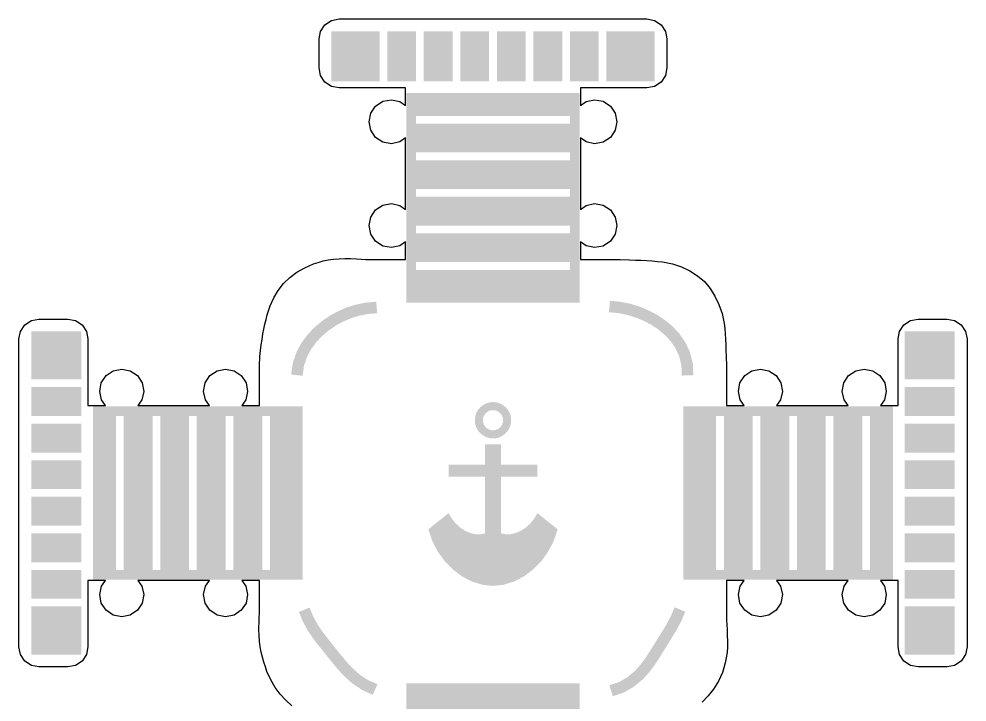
# Model space of a CAD drawing. Header units: millimetres. Extents: x 6 to 297, y 55 to 451.
# Drawn here: x 120.8 to 166.84, y 150.12 to 183.29 of the extents above; entities that cross this region are included whole.
import ezdxf

# ---------------------------------------------------------------- set-up
doc = ezdxf.new("R2010")
doc.units = ezdxf.units.MM
doc.layers.add('CUT', color=1, linetype='Continuous')
doc.layers.add('RASTER', color=7, linetype='Continuous')

msp = doc.modelspace()

# ---------------------------------------------------------------- hatches: boundary and pattern name
at = {"layer": 'RASTER'}
h = msp.add_hatch(color=7, dxfattribs=at)
h.paths.add_polyline_path([(135.973, 180.259), (151.664, 180.259), (151.664, 182.688), (135.973, 182.688)])
h.paths.add_polyline_path([(138.308, 180.259), (138.308, 182.688), (138.682, 182.688), (138.682, 180.259), (138.308, 180.259)], flags=0)
h.paths.add_polyline_path([(140.083, 180.259), (140.083, 182.688), (140.456, 182.688), (140.456, 180.259), (140.083, 180.259)], flags=0)
h.paths.add_polyline_path([(141.857, 180.259), (141.857, 182.688), (142.231, 182.688), (142.231, 180.259), (141.857, 180.259)], flags=0)
h.paths.add_polyline_path([(143.632, 180.259), (143.632, 182.688), (144.005, 182.688), (144.005, 180.259), (143.632, 180.259)], flags=0)
h.paths.add_polyline_path([(145.406, 180.259), (145.406, 182.688), (145.78, 182.688), (145.78, 180.259), (145.406, 180.259)], flags=0)
h.paths.add_polyline_path([(147.181, 180.259), (147.181, 182.688), (147.555, 182.688), (147.555, 180.259), (147.181, 180.259)], flags=0)
h.paths.add_polyline_path([(148.956, 180.259), (148.956, 182.688), (149.329, 182.688), (149.329, 180.259), (148.956, 180.259)], flags=0)
h = msp.add_hatch(color=7, dxfattribs=at)
h.paths.add_polyline_path([(139.616, 169.518), (148.022, 169.518), (148.022, 179.699), (139.616, 179.699)])
h.paths.add_polyline_path([(140.083, 171.106), (140.083, 171.48), (147.555, 171.48), (147.555, 171.106), (140.083, 171.106)], flags=0)
h.paths.add_polyline_path([(140.083, 172.881), (140.083, 173.254), (147.555, 173.254), (147.555, 172.881), (140.083, 172.881)], flags=0)
h.paths.add_polyline_path([(140.083, 174.655), (140.083, 175.029), (147.555, 175.029), (147.555, 174.655), (140.083, 174.655)], flags=0)
h.paths.add_polyline_path([(140.083, 176.43), (140.083, 176.804), (147.555, 176.804), (147.555, 176.43), (140.083, 176.43)], flags=0)
h.paths.add_polyline_path([(140.083, 178.205), (140.083, 178.578), (147.555, 178.578), (147.555, 178.205), (140.083, 178.205)], flags=0)
for points in [[(134.576, 165.955), (134.642, 166.456), (134.79, 166.889), (135.003, 167.278), (135.262, 167.62), (135.55, 167.918), (135.86, 168.175), (136.187, 168.398), (136.533, 168.589), (136.901, 168.749), (137.295, 168.874), (137.721, 168.959), (138.195, 168.999), (138.148, 169.557), (137.643, 169.514), (137.156, 169.417), (136.704, 169.274), (136.285, 169.092), (135.893, 168.875), (135.523, 168.623), (135.169, 168.329), (134.835, 167.984), (134.532, 167.581), (134.277, 167.114), (134.096, 166.584), (134.02, 166.03)], [(149.446, 169.047), (149.924, 169.002), (150.355, 168.913), (150.757, 168.787), (151.135, 168.63), (151.492, 168.443), (151.829, 168.222), (152.143, 167.963), (152.428, 167.661), (152.672, 167.311), (152.857, 166.914), (152.966, 166.475), (152.985, 165.971), (153.545, 165.993), (153.521, 166.553), (153.385, 167.1), (153.158, 167.589), (152.864, 168.013), (152.526, 168.372), (152.161, 168.673), (151.776, 168.926), (151.373, 169.137), (150.948, 169.314), (150.494, 169.456), (150.006, 169.556), (149.499, 169.605)], [(143.426, 162.625), (144.211, 162.625), (144.211, 161.645), (145.976, 161.645), (145.976, 161.056), (144.211, 161.056), (144.211, 158.31), (144.44, 158.264), (144.68, 158.27), (144.925, 158.328), (145.167, 158.433), (145.4, 158.584), (145.618, 158.779), (145.812, 159.016), (145.976, 159.291), (146.957, 158.506), (146.766, 157.938), (146.494, 157.415), (146.154, 156.948), (145.755, 156.545), (145.311, 156.216), (144.833, 155.969), (144.332, 155.814), (143.819, 155.76), (143.306, 155.814), (142.804, 155.969), (142.326, 156.216), (141.882, 156.545), (141.484, 156.948), (141.143, 157.415), (140.872, 157.938), (140.68, 158.506), (141.661, 159.291), (141.825, 159.016), (142.02, 158.779), (142.237, 158.584), (142.47, 158.433), (142.713, 158.328), (142.957, 158.27), (143.198, 158.264), (143.426, 158.31), (143.426, 161.056), (141.661, 161.056), (141.661, 161.645), (143.426, 161.645)], [(138.209, 150.983), (137.735, 151.194), (137.342, 151.458), (137.007, 151.755), (136.721, 152.06), (136.471, 152.36), (136.24, 152.649), (136.013, 152.933), (135.781, 153.221), (135.546, 153.528), (135.314, 153.869), (135.099, 154.254), (134.914, 154.708), (134.395, 154.496), (134.594, 154.013), (134.836, 153.576), (135.091, 153.201), (135.34, 152.876), (135.575, 152.583), (135.802, 152.299), (136.037, 152.005), (136.302, 151.688), (136.617, 151.352), (137.001, 151.013), (137.464, 150.703), (137.98, 150.472)], [(152.639, 154.725), (152.447, 154.275), (152.239, 153.887), (152.027, 153.536), (151.821, 153.208), (151.624, 152.891), (151.428, 152.576), (151.22, 152.256), (150.981, 151.933), (150.694, 151.618), (150.35, 151.33), (149.948, 151.095), (149.462, 150.934), (149.64, 150.402), (150.178, 150.584), (150.671, 150.87), (151.081, 151.213), (151.413, 151.576), (151.68, 151.936), (151.901, 152.275), (152.1, 152.596), (152.296, 152.911), (152.504, 153.242), (152.726, 153.611), (152.952, 154.034), (153.154, 154.504)]]:
    msp.add_hatch(color=7, dxfattribs=at).paths.add_polyline_path(points)
h = msp.add_hatch(color=7, dxfattribs=at)
h.paths.add_polyline_path([(123.831, 152.426), (123.831, 168.117), (121.403, 168.117), (121.403, 152.426)])
h.paths.add_polyline_path([(123.831, 154.761), (121.403, 154.761), (121.403, 155.135), (123.831, 155.135), (123.831, 154.761)], flags=0)
h.paths.add_polyline_path([(123.831, 156.536), (121.403, 156.536), (121.403, 156.909), (123.831, 156.909), (123.831, 156.536)], flags=0)
h.paths.add_polyline_path([(123.831, 158.31), (121.403, 158.31), (121.403, 158.684), (123.831, 158.684), (123.831, 158.31)], flags=0)
h.paths.add_polyline_path([(123.831, 160.085), (121.403, 160.085), (121.403, 160.459), (123.831, 160.459), (123.831, 160.085)], flags=0)
h.paths.add_polyline_path([(123.831, 161.86), (121.403, 161.86), (121.403, 162.233), (123.831, 162.233), (123.831, 161.86)], flags=0)
h.paths.add_polyline_path([(123.831, 163.634), (121.403, 163.634), (121.403, 164.008), (123.831, 164.008), (123.831, 163.634)], flags=0)
h.paths.add_polyline_path([(123.831, 165.409), (121.403, 165.409), (121.403, 165.782), (123.831, 165.782), (123.831, 165.409)], flags=0)
h = msp.add_hatch(color=7, dxfattribs=at)
h.paths.add_polyline_path([(163.806, 168.117), (163.806, 152.426), (166.235, 152.426), (166.235, 168.117)])
h.paths.add_polyline_path([(163.806, 165.782), (166.235, 165.782), (166.235, 165.409), (163.806, 165.409), (163.806, 165.782)], flags=0)
h.paths.add_polyline_path([(163.806, 164.008), (166.235, 164.008), (166.235, 163.634), (163.806, 163.634), (163.806, 164.008)], flags=0)
h.paths.add_polyline_path([(163.806, 162.233), (166.235, 162.233), (166.235, 161.86), (163.806, 161.86), (163.806, 162.233)], flags=0)
h.paths.add_polyline_path([(163.806, 160.459), (166.235, 160.459), (166.235, 160.085), (163.806, 160.085), (163.806, 160.459)], flags=0)
h.paths.add_polyline_path([(163.806, 158.684), (166.235, 158.684), (166.235, 158.31), (163.806, 158.31), (163.806, 158.684)], flags=0)
h.paths.add_polyline_path([(163.806, 156.909), (166.235, 156.909), (166.235, 156.536), (163.806, 156.536), (163.806, 156.909)], flags=0)
h.paths.add_polyline_path([(163.806, 155.135), (166.235, 155.135), (166.235, 154.761), (163.806, 154.761), (163.806, 155.135)], flags=0)
h = msp.add_hatch(color=7, dxfattribs=at)
h.paths.add_polyline_path([(134.572, 156.069), (134.572, 164.475), (124.391, 164.475), (124.391, 156.069)])
h.paths.add_polyline_path([(132.984, 156.536), (132.611, 156.536), (132.611, 164.008), (132.984, 164.008), (132.984, 156.536)], flags=0)
h.paths.add_polyline_path([(131.21, 156.536), (130.836, 156.536), (130.836, 164.008), (131.21, 164.008), (131.21, 156.536)], flags=0)
h.paths.add_polyline_path([(129.435, 156.536), (129.061, 156.536), (129.061, 164.008), (129.435, 164.008), (129.435, 156.536)], flags=0)
h.paths.add_polyline_path([(127.66, 156.536), (127.287, 156.536), (127.287, 164.008), (127.66, 164.008), (127.66, 156.536)], flags=0)
h.paths.add_polyline_path([(125.886, 156.536), (125.512, 156.536), (125.512, 164.008), (125.886, 164.008), (125.886, 156.536)], flags=0)
h = msp.add_hatch(color=7, dxfattribs=at)
h.paths.add_polyline_path([(144.701, 163.802), (144.694, 163.687), (144.671, 163.574), (144.634, 163.464), (144.583, 163.361), (144.519, 163.265), (144.443, 163.178), (144.356, 163.102), (144.26, 163.038), (144.156, 162.987), (144.047, 162.95), (143.934, 162.927), (143.819, 162.92), (143.703, 162.927), (143.59, 162.95), (143.481, 162.987), (143.377, 163.038), (143.281, 163.102), (143.194, 163.178), (143.118, 163.265), (143.054, 163.361), (143.003, 163.464), (142.966, 163.574), (142.944, 163.687), (142.936, 163.802), (142.944, 163.917), (142.966, 164.031), (143.003, 164.14), (143.054, 164.244), (143.118, 164.34), (143.194, 164.426), (143.281, 164.502), (143.377, 164.567), (143.481, 164.618), (143.59, 164.655), (143.703, 164.677), (143.819, 164.685), (143.934, 164.677), (144.047, 164.655), (144.156, 164.618), (144.26, 164.567), (144.356, 164.502), (144.443, 164.426), (144.519, 164.34), (144.583, 164.244), (144.634, 164.14), (144.671, 164.031), (144.694, 163.917)])
h.paths.add_polyline_path([(144.309, 163.802), (144.305, 163.738), (144.292, 163.675), (144.272, 163.615), (144.243, 163.557), (144.208, 163.504), (144.165, 163.456), (144.117, 163.413), (144.064, 163.378), (144.006, 163.349), (143.946, 163.329), (143.883, 163.316), (143.819, 163.312), (143.755, 163.316), (143.692, 163.329), (143.631, 163.349), (143.573, 163.378), (143.52, 163.413), (143.472, 163.456), (143.43, 163.504), (143.394, 163.557), (143.366, 163.615), (143.345, 163.675), (143.332, 163.738), (143.328, 163.802), (143.332, 163.866), (143.345, 163.929), (143.366, 163.99), (143.394, 164.047), (143.43, 164.101), (143.472, 164.149), (143.52, 164.191), (143.573, 164.227), (143.631, 164.255), (143.692, 164.276), (143.755, 164.288), (143.819, 164.293), (143.883, 164.288), (143.946, 164.276), (144.006, 164.255), (144.064, 164.227), (144.117, 164.191), (144.165, 164.149), (144.208, 164.101), (144.243, 164.047), (144.272, 163.99), (144.292, 163.929), (144.305, 163.866)], flags=0)
h = msp.add_hatch(color=7, dxfattribs=at)
h.paths.add_polyline_path([(153.065, 164.475), (153.065, 156.069), (163.246, 156.069), (163.246, 164.475)])
h.paths.add_polyline_path([(154.653, 164.008), (155.027, 164.008), (155.027, 156.536), (154.653, 156.536), (154.653, 164.008)], flags=0)
h.paths.add_polyline_path([(156.428, 164.008), (156.801, 164.008), (156.801, 156.536), (156.428, 156.536), (156.428, 164.008)], flags=0)
h.paths.add_polyline_path([(158.202, 164.008), (158.576, 164.008), (158.576, 156.536), (158.202, 156.536), (158.202, 164.008)], flags=0)
h.paths.add_polyline_path([(159.977, 164.008), (160.35, 164.008), (160.35, 156.536), (159.977, 156.536), (159.977, 164.008)], flags=0)
h.paths.add_polyline_path([(161.751, 164.008), (162.125, 164.008), (162.125, 156.536), (161.751, 156.536), (161.751, 164.008)], flags=0)
h = msp.add_hatch(color=7, dxfattribs=at)
h.paths.add_polyline_path([(148.022, 151.025), (139.616, 151.025), (139.616, 140.845), (148.022, 140.845)])
h.paths.add_polyline_path([(147.555, 149.437), (147.555, 149.064), (140.083, 149.064), (140.083, 149.437), (147.555, 149.437)], flags=0)
h.paths.add_polyline_path([(147.555, 147.663), (147.555, 147.289), (140.083, 147.289), (140.083, 147.663), (147.555, 147.663)], flags=0)
h.paths.add_polyline_path([(147.555, 145.888), (147.555, 145.515), (140.083, 145.515), (140.083, 145.888), (147.555, 145.888)], flags=0)
h.paths.add_polyline_path([(147.555, 144.114), (147.555, 143.74), (140.083, 143.74), (140.083, 144.114), (147.555, 144.114)], flags=0)
h.paths.add_polyline_path([(147.555, 142.339), (147.555, 141.965), (140.083, 141.965), (140.083, 142.339), (147.555, 142.339)], flags=0)

# ---------------------------------------------------------------- linework, layer by layer
at = {"layer": 'CUT'}
msp.add_lwpolyline([(134.053, 149.94), (133.756, 150.208), (133.479, 150.499), (133.237, 150.831), (133.027, 151.2), (132.845, 151.608), (132.768, 151.829), (132.688, 152.052), (132.625, 152.295), (132.562, 152.539), (132.518, 152.803), (132.478, 153.07), (132.462, 153.355), (132.454, 153.64), (132.471, 154.099), (132.477, 154.555), (132.477, 155.012), (132.477, 155.47), (132.477, 156.029), (131.618, 156.029), (131.813, 155.754), (131.904, 155.342), (131.829, 154.927), (131.599, 154.573), (131.25, 154.337), (130.836, 154.253), (130.422, 154.337), (130.073, 154.573), (129.843, 154.927), (129.768, 155.342), (129.859, 155.754), (130.054, 156.029), (126.575, 156.029), (126.769, 155.754), (126.86, 155.342), (126.785, 154.927), (126.555, 154.573), (126.206, 154.337), (125.792, 154.253), (125.379, 154.337), (125.03, 154.573), (124.8, 154.927), (124.724, 155.342), (124.816, 155.754), (125.01, 156.029), (124.151, 156.029), (124.151, 152.796), (124.078, 152.427), (123.866, 152.11), (123.55, 151.899), (123.181, 151.826), (121.772, 151.826), (121.403, 151.899), (121.087, 152.11), (120.876, 152.427), (120.802, 152.796), (120.802, 167.748), (120.876, 168.117), (121.087, 168.433), (121.403, 168.644), (121.772, 168.718), (123.181, 168.718), (123.55, 168.644), (123.866, 168.433), (124.078, 168.117), (124.151, 167.748), (124.151, 164.515), (125.01, 164.515), (124.816, 164.789), (124.724, 165.201), (124.8, 165.616), (125.03, 165.97), (125.379, 166.207), (125.792, 166.29), (126.206, 166.207), (126.555, 165.97), (126.785, 165.616), (126.86, 165.201), (126.769, 164.789), (126.575, 164.515), (130.054, 164.515), (129.859, 164.789), (129.768, 165.201), (129.843, 165.616), (130.073, 165.97), (130.422, 166.207), (130.836, 166.29), (131.25, 166.207), (131.599, 165.97), (131.829, 165.616), (131.904, 165.201), (131.813, 164.789), (131.618, 164.515), (132.477, 164.515), (132.477, 165.074), (132.477, 165.531), (132.477, 165.989), (132.48, 166.447), (132.502, 166.906), (132.531, 167.189), (132.561, 167.47), (132.606, 167.731), (132.647, 167.991), (132.699, 168.233), (132.745, 168.475), (132.805, 168.7), (132.859, 168.926), (132.998, 169.352), (133.173, 169.746), (133.39, 170.109), (133.649, 170.438), (133.953, 170.73), (134.297, 170.987), (134.681, 171.209), (135.104, 171.394), (135.337, 171.467), (135.57, 171.537), (135.823, 171.584), (136.076, 171.626), (136.347, 171.644), (136.617, 171.658), (136.904, 171.649), (137.189, 171.64), (137.646, 171.616), (138.102, 171.613), (138.559, 171.613), (139.017, 171.613), (139.576, 171.613), (139.576, 172.472), (139.301, 172.278), (138.889, 172.186), (138.474, 172.262), (138.12, 172.492), (137.883, 172.841), (137.8, 173.254), (137.883, 173.668), (138.12, 174.017), (138.474, 174.247), (138.889, 174.322), (139.301, 174.231), (139.576, 174.037), (139.576, 177.515), (139.301, 177.321), (138.889, 177.23), (138.474, 177.305), (138.12, 177.535), (137.883, 177.884), (137.8, 178.298), (137.883, 178.711), (138.12, 179.06), (138.474, 179.291), (138.889, 179.366), (139.301, 179.275), (139.576, 179.08), (139.576, 179.939), (136.343, 179.939), (135.974, 180.013), (135.657, 180.224), (135.446, 180.54), (135.373, 180.909), (135.373, 182.318), (135.446, 182.687), (135.657, 183.003), (135.974, 183.215), (136.343, 183.288), (151.295, 183.288), (151.664, 183.215), (151.98, 183.003), (152.191, 182.687), (152.265, 182.318), (152.265, 180.909), (152.191, 180.54), (151.98, 180.224), (151.664, 180.013), (151.295, 179.939), (148.062, 179.939), (148.062, 179.08), (148.336, 179.275), (148.748, 179.366), (149.163, 179.291), (149.517, 179.06), (149.754, 178.711), (149.837, 178.298), (149.754, 177.884), (149.517, 177.535), (149.163, 177.305), (148.748, 177.23), (148.336, 177.321), (148.062, 177.515), (148.062, 174.037), (148.336, 174.231), (148.748, 174.322), (149.163, 174.247), (149.517, 174.017), (149.754, 173.668), (149.837, 173.254), (149.754, 172.841), (149.517, 172.492), (149.163, 172.262), (148.748, 172.186), (148.336, 172.278), (148.062, 172.472), (148.062, 171.613), (148.621, 171.613), (149.078, 171.613), (149.536, 171.613), (149.994, 171.606), (150.452, 171.585), (150.733, 171.572), (151.015, 171.568), (151.28, 171.552), (151.548, 171.542), (151.799, 171.517), (152.053, 171.492), (152.29, 171.447), (152.531, 171.4), (152.974, 171.257), (153.382, 171.061), (153.75, 170.818), (154.081, 170.533), (154.358, 170.196), (154.595, 169.827), (154.791, 169.422), (154.939, 168.983), (154.991, 168.743), (155.041, 168.507), (155.069, 168.254), (155.098, 168.002), (155.109, 167.735), (155.124, 167.469), (155.126, 167.186), (155.137, 166.904), (155.154, 166.447), (155.16, 165.989), (155.16, 165.531), (155.16, 165.074), (155.16, 164.515), (156.019, 164.515), (155.824, 164.789), (155.733, 165.201), (155.808, 165.616), (156.039, 165.97), (156.388, 166.207), (156.801, 166.29), (157.215, 166.207), (157.564, 165.97), (157.794, 165.616), (157.869, 165.201), (157.778, 164.789), (157.584, 164.515), (161.062, 164.515), (160.868, 164.789), (160.777, 165.201), (160.852, 165.616), (161.082, 165.97), (161.431, 166.207), (161.845, 166.29), (162.258, 166.207), (162.607, 165.97), (162.838, 165.616), (162.913, 165.201), (162.822, 164.789), (162.627, 164.515), (163.486, 164.515), (163.486, 167.748), (163.559, 168.117), (163.771, 168.433), (164.087, 168.644), (164.456, 168.718), (165.865, 168.718), (166.234, 168.644), (166.55, 168.433), (166.762, 168.117), (166.835, 167.748), (166.835, 152.796), (166.762, 152.427), (166.55, 152.11), (166.234, 151.899), (165.865, 151.826), (164.456, 151.826), (164.087, 151.899), (163.771, 152.11), (163.559, 152.427), (163.486, 152.796), (163.486, 156.029), (162.627, 156.029), (162.822, 155.754), (162.913, 155.342), (162.838, 154.927), (162.607, 154.573), (162.258, 154.337), (161.845, 154.253), (161.431, 154.337), (161.082, 154.573), (160.852, 154.927), (160.777, 155.342), (160.868, 155.754), (161.062, 156.029), (157.584, 156.029), (157.778, 155.754), (157.869, 155.342), (157.794, 154.927), (157.564, 154.573), (157.215, 154.337), (156.801, 154.253), (156.388, 154.337), (156.039, 154.573), (155.808, 154.927), (155.733, 155.342), (155.824, 155.754), (156.019, 156.029), (155.16, 156.029), (155.16, 155.47), (155.16, 155.012), (155.16, 154.555), (155.162, 154.099), (155.185, 153.642), (155.195, 153.358), (155.207, 153.071), (155.197, 152.8), (155.183, 152.528), (155.143, 152.274), (155.098, 152.02), (155.028, 151.786), (154.954, 151.552), (154.762, 151.13), (154.531, 150.751), (154.268, 150.413), (153.974, 150.114)], dxfattribs=at)

doc.saveas('drawing.dxf')
